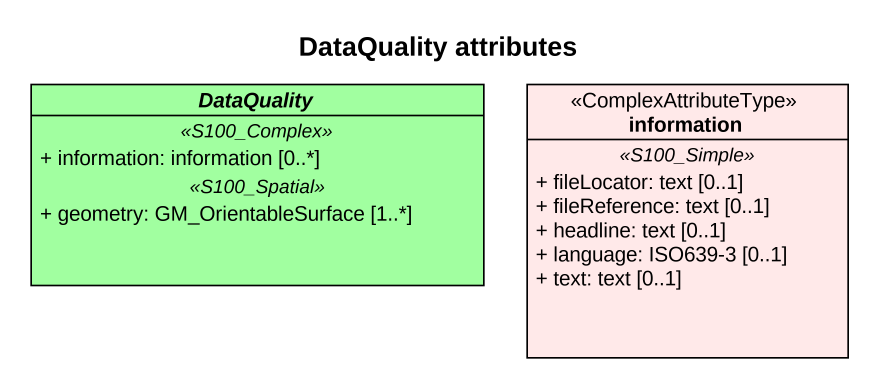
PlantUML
@startuml
title DataQuality attributes
hide circle
hide empty members
skinparam classAttributeIconSize 0
abstract class DataQuality #A1FFA0 {
  .. <<S100_Complex>> ..
  + information: information [0..*]
  .. <<S100_Spatial>> ..
  + geometry: GM_OrientableSurface [1..*]
}
class information <<ComplexAttributeType>> #FFE9E9 {
  .. <<S100_Simple>> ..
  + fileLocator: text [0..1]
  + fileReference: text [0..1]
  + headline: text [0..1]
  + language: ISO639-3 [0..1]
  + text: text [0..1]
}
@enduml
